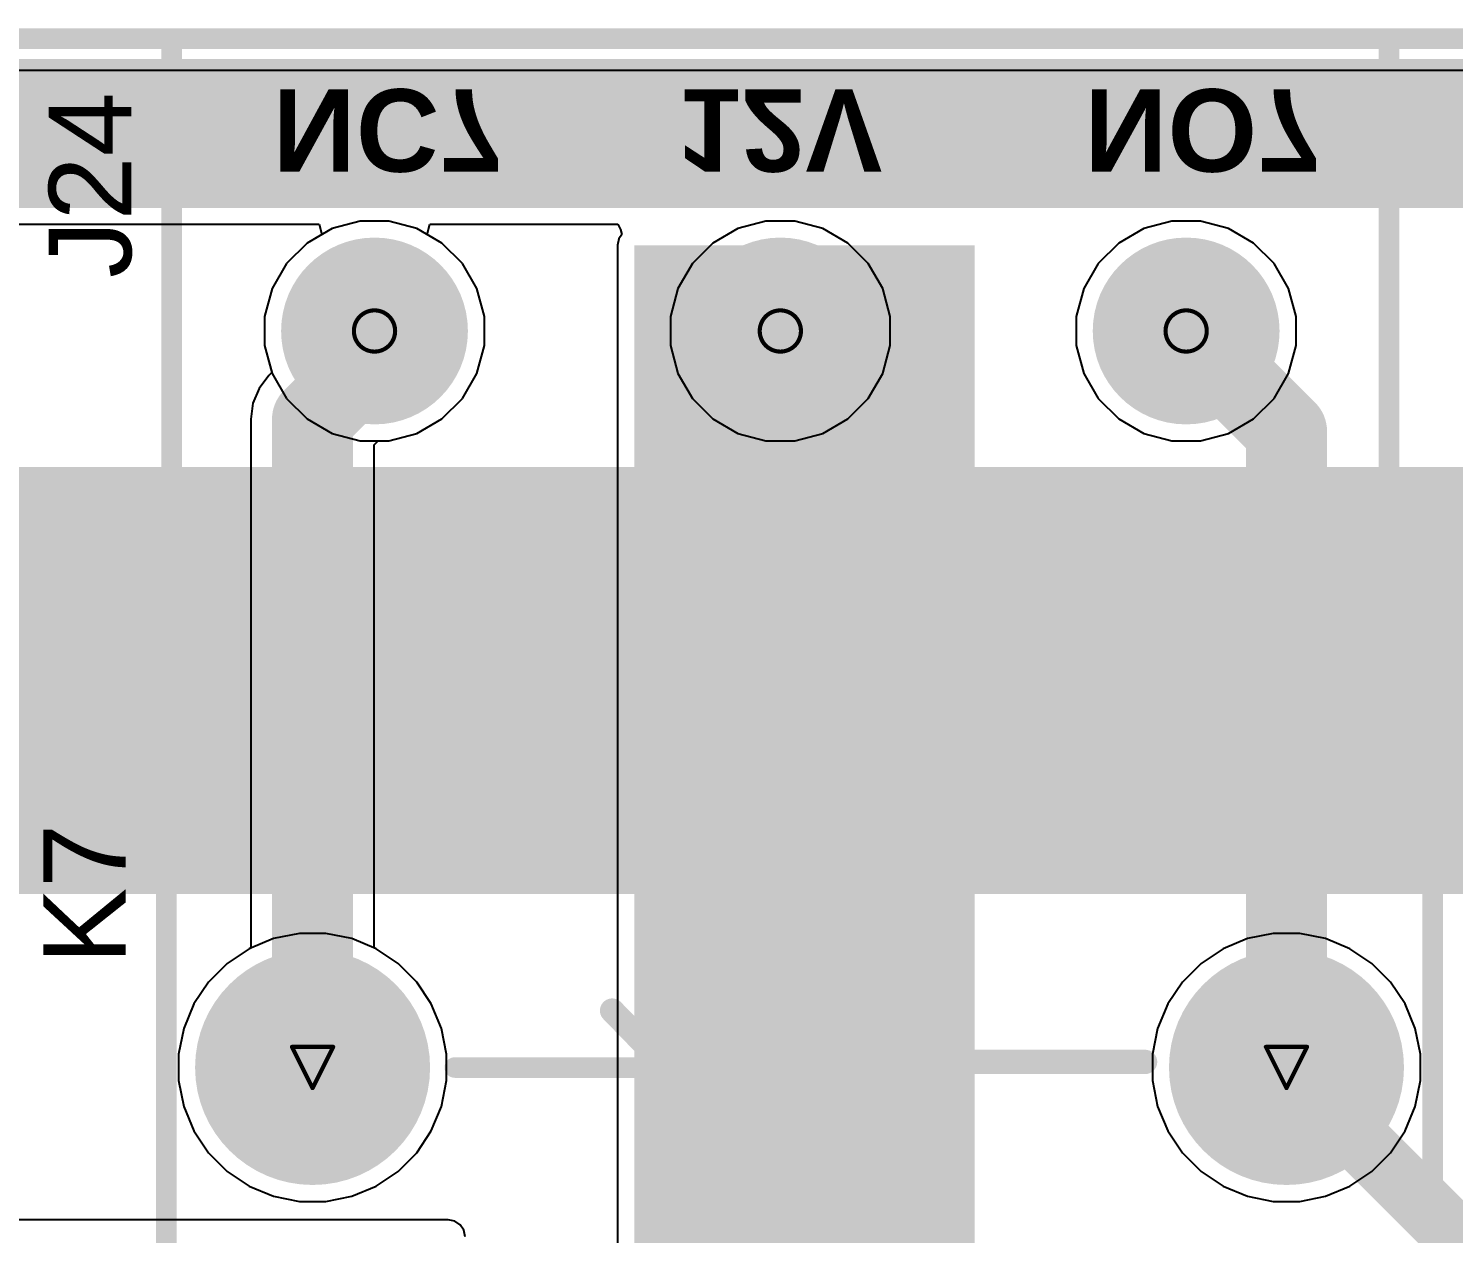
# Model space of a CAD drawing. Header units: inches. Extents: x -7 to 5163, y -3 to 5149.
# Drawn here: x 134.77 to 152.33, y 142.86 to 157.7 of the extents above; entities that cross this region are included whole.
import ezdxf

# ---------------------------------------------------------------- set-up
doc = ezdxf.new("R2010")
doc.units = ezdxf.units.IN
for name, color, linetype in [('Board Outline', 216, 'Continuous'), ('Bottom Layer', 5, 'Continuous'), ('Bottom Overlay', 54, 'Continuous'), ('Bottom Solder', 6, 'Continuous'), ('Drill Drawing', 1, 'Continuous'), ('GND', 76, 'Continuous'), ('Multi-Layer', 9, 'Continuous'), ('Pad Holes', 156, 'Continuous'), ('PWR', 16, 'Continuous'), ('Top Layer', 1, 'Continuous'), ('Top Overlay', 2, 'Continuous'), ('Top Solder', 216, 'Continuous')]:
    doc.layers.add(name, color=color, linetype=linetype)
doc.styles.add('Arial', font='', dxfattribs={"height": 0.2})
doc.styles.add('Arial_Bold', font='', dxfattribs={"height": 0.2})
doc.styles.get('Arial').set_extended_font_data('Arial')
doc.styles.get('Arial_Bold').set_extended_font_data('Arial', bold=True)

# ---------------------------------------------------------------- blocks, each defined once
blk = doc.blocks.new('SRD_05VDC_SL_C_22')
at = {"layer": 'Bottom Layer'}
h = blk.add_hatch(color=5, dxfattribs=at)
edge = h.paths.add_edge_path()
edge.add_arc((7.100061999999999, 5.999479999999999), 1.397, 0, 360)
h = blk.add_hatch(color=5, dxfattribs=at)
edge = h.paths.add_edge_path()
edge.add_arc((7.100061999999999, -5.999479999999999), 1.397, 0, 360)
at = {"layer": 'Bottom Solder'}
h = blk.add_hatch(color=6, dxfattribs=at)
edge = h.paths.add_edge_path()
edge.add_arc((7.100061999999999, 5.999479999999999), 1.4478, 0, 360)
h = blk.add_hatch(color=6, dxfattribs=at)
edge = h.paths.add_edge_path()
edge.add_arc((7.100061999999999, -5.999479999999999), 1.4478, 0, 360)
at = {"layer": 'GND'}
h = blk.add_hatch(color=76, dxfattribs=at)
edge = h.paths.add_edge_path()
edge.add_arc((7.100061999999999, 5.999479999999999), 1.397, 0, 360)
h = blk.add_hatch(color=76, dxfattribs=at)
edge = h.paths.add_edge_path()
edge.add_arc((7.100061999999999, -5.999479999999999), 1.397, 0, 360)
at = {"layer": 'Multi-Layer'}
h = blk.add_hatch(color=9, dxfattribs=at)
edge = h.paths.add_edge_path()
edge.add_arc((7.100061999999999, 5.999479999999999), 1.397, 0, 360)
h = blk.add_hatch(color=9, dxfattribs=at)
edge = h.paths.add_edge_path()
edge.add_arc((7.100061999999999, -5.999479999999999), 1.397, 0, 360)
at = {"layer": 'Pad Holes'}
h = blk.add_hatch(color=7, dxfattribs=at)
edge = h.paths.add_edge_path()
edge.add_arc((7.1000112, 5.999479999999999), 0.7619999999999999, 0, 360)
h = blk.add_hatch(color=7, dxfattribs=at)
edge = h.paths.add_edge_path()
edge.add_arc((7.099935, -5.999479999999999), 0.7619999999999999, 0, 360)
at = {"layer": 'PWR'}
h = blk.add_hatch(color=16, dxfattribs=at)
edge = h.paths.add_edge_path()
edge.add_arc((7.100061999999999, 5.999479999999999), 1.397, 0, 360)
h = blk.add_hatch(color=16, dxfattribs=at)
edge = h.paths.add_edge_path()
edge.add_arc((7.100061999999999, -5.999479999999999), 1.397, 0, 360)
at = {"layer": 'Top Layer'}
h = blk.add_hatch(color=1, dxfattribs=at)
edge = h.paths.add_edge_path()
edge.add_arc((7.100061999999999, 5.999479999999999), 1.397, 0, 360)
h = blk.add_hatch(color=1, dxfattribs=at)
edge = h.paths.add_edge_path()
edge.add_arc((7.100061999999999, -5.999479999999999), 1.397, 0, 360)
at = {"layer": 'Top Solder'}
h = blk.add_hatch(color=216, dxfattribs=at)
edge = h.paths.add_edge_path()
edge.add_arc((7.100061999999999, 5.999479999999999), 1.4478, 0, 360)
h = blk.add_hatch(color=216, dxfattribs=at)
edge = h.paths.add_edge_path()
edge.add_arc((7.100061999999999, -5.999479999999999), 1.4478, 0, 360)
at = {"layer": 'Top Overlay'}
for points in [[(-8.6991444, 7.8000352, 0.254, 0.254, 0), (10.5009696, 7.8000352, 0.254, 0.254, 0)], [(10.500995, 7.8000098, 0.254, 0.254, 0), (10.500995, -7.8000098, 0.254, 0.254, 0)], [(7.0993, 4.246879999999999, 0.254, 0.254, 0), (7.0993, 2.0193, 0.254, 0.254, 0)], [(7.800593999999999, 2.30886, 0.2999994, 0.2999994, 0), (6.150102, 0.70104, 0.2999994, 0.2999994, 0)], [(1.628394, 0.7030466, 0.2999994, 0.2999994, 0), (5.644387999999999, 0.7030466, 0.2999994, 0.2999994, 0)], [(5.644387999999999, 0.7030466, 0.2999994, 0.2999994, 0), (6.152387999999999, 0.7030466, 0.2999994, 0.2999994, 0)], [(7.168388, -0.31242, 0.2999994, 0.2999994, 0), (7.168388, -4.25704, 0.2999994, 0.2999994, 0)], [(-8.699017399999999, -7.7999844, 0.254, 0.254, 0), (10.5010966, -7.7999844, 0.254, 0.254, 0)]]:
    blk.add_lwpolyline(points, format="xyseb", dxfattribs=at)
for points in [[(10.4374696, 7.8000352, 0.127, 0.127, 1), (10.5644696, 7.8000352, 0.127, 0.127, 1)], [(10.437495, 7.8000098, 0.127, 0.127, 1), (10.564495, 7.8000098, 0.127, 0.127, 1)], [(7.0358, 4.246879999999999, 0.127, 0.127, 1), (7.162799999999999, 4.246879999999999, 0.127, 0.127, 1)], [(7.72559542, 2.30886, 0.1499997, 0.1499997, 1), (7.87559258, 2.30886, 0.1499997, 0.1499997, 1)], [(7.0358, 2.0193, 0.127, 0.127, 1), (7.162799999999999, 2.0193, 0.127, 0.127, 1)], [(5.569389419999999, 0.7030466, 0.1499997, 0.1499997, 1), (5.71938658, 0.7030466, 0.1499997, 0.1499997, 1)], [(5.569389419999999, 0.7030466, 0.1499997, 0.1499997, 1), (5.71938658, 0.7030466, 0.1499997, 0.1499997, 1)], [(6.07510342, 0.70104, 0.1499997, 0.1499997, 1), (6.225100579999999, 0.70104, 0.1499997, 0.1499997, 1)], [(6.077389419999999, 0.7030466, 0.1499997, 0.1499997, 1), (6.227386579999999, 0.7030466, 0.1499997, 0.1499997, 1)], [(7.093389419999999, -0.31242, 0.1499997, 0.1499997, 1), (7.243386579999999, -0.31242, 0.1499997, 0.1499997, 1)], [(7.093389419999999, -4.25704, 0.1499997, 0.1499997, 1), (7.243386579999999, -4.25704, 0.1499997, 0.1499997, 1)], [(10.437495, -7.8000098, 0.127, 0.127, 1), (10.564495, -7.8000098, 0.127, 0.127, 1)], [(10.4375966, -7.7999844, 0.127, 0.127, 1), (10.5645966, -7.7999844, 0.127, 0.127, 1)]]:
    blk.add_lwpolyline(points, format="xyseb", close=True, dxfattribs=at)
blk = doc.blocks.new('XY301V_A_5_0_3P_50')
at = {"layer": 'Bottom Layer'}
h = blk.add_hatch(color=5, dxfattribs=at)
edge = h.paths.add_edge_path()
edge.add_arc((-4.999989999999999, 0), 1.10000034, 0, 360)
h = blk.add_hatch(color=5, dxfattribs=at)
edge = h.paths.add_edge_path()
edge.add_arc((0, 0), 1.10000034, 0, 360)
h = blk.add_hatch(color=5, dxfattribs=at)
edge = h.paths.add_edge_path()
edge.add_arc((4.999989999999999, 0), 1.10000034, 0, 360)
at = {"layer": 'Bottom Solder'}
h = blk.add_hatch(color=6, dxfattribs=at)
edge = h.paths.add_edge_path()
edge.add_arc((-4.999989999999999, 0), 1.15080034, 0, 360)
h = blk.add_hatch(color=6, dxfattribs=at)
edge = h.paths.add_edge_path()
edge.add_arc((0, 0), 1.15080034, 0, 360)
h = blk.add_hatch(color=6, dxfattribs=at)
edge = h.paths.add_edge_path()
edge.add_arc((4.999989999999999, 0), 1.15080034, 0, 360)
at = {"layer": 'GND'}
h = blk.add_hatch(color=76, dxfattribs=at)
edge = h.paths.add_edge_path()
edge.add_arc((-4.999989999999999, 0), 1.10000034, 0, 360)
h = blk.add_hatch(color=76, dxfattribs=at)
edge = h.paths.add_edge_path()
edge.add_arc((0, 0), 1.10000034, 0, 360)
h = blk.add_hatch(color=76, dxfattribs=at)
edge = h.paths.add_edge_path()
edge.add_arc((4.999989999999999, 0), 1.10000034, 0, 360)
at = {"layer": 'Multi-Layer'}
h = blk.add_hatch(color=9, dxfattribs=at)
edge = h.paths.add_edge_path()
edge.add_arc((-4.999989999999999, 0), 1.10000034, 0, 360)
h = blk.add_hatch(color=9, dxfattribs=at)
edge = h.paths.add_edge_path()
edge.add_arc((0, 0), 1.10000034, 0, 360)
h = blk.add_hatch(color=9, dxfattribs=at)
edge = h.paths.add_edge_path()
edge.add_arc((4.999989999999999, 0), 1.10000034, 0, 360)
at = {"layer": 'Pad Holes'}
h = blk.add_hatch(color=7, dxfattribs=at)
edge = h.paths.add_edge_path()
edge.add_arc((-4.999989999999999, 0), 0.5999987999999999, 0, 360)
h = blk.add_hatch(color=7, dxfattribs=at)
edge = h.paths.add_edge_path()
edge.add_arc((0, 0), 0.5999987999999999, 0, 360)
h = blk.add_hatch(color=7, dxfattribs=at)
edge = h.paths.add_edge_path()
edge.add_arc((4.999989999999999, 0), 0.5999987999999999, 0, 360)
at = {"layer": 'PWR'}
h = blk.add_hatch(color=16, dxfattribs=at)
edge = h.paths.add_edge_path()
edge.add_arc((-4.999989999999999, 0), 1.10000034, 0, 360)
h = blk.add_hatch(color=16, dxfattribs=at)
edge = h.paths.add_edge_path()
edge.add_arc((0, 0), 1.10000034, 0, 360)
h = blk.add_hatch(color=16, dxfattribs=at)
edge = h.paths.add_edge_path()
edge.add_arc((4.999989999999999, 0), 1.10000034, 0, 360)
at = {"layer": 'Top Layer'}
h = blk.add_hatch(color=1, dxfattribs=at)
edge = h.paths.add_edge_path()
edge.add_arc((-4.999989999999999, 0), 1.10000034, 0, 360)
h = blk.add_hatch(color=1, dxfattribs=at)
edge = h.paths.add_edge_path()
edge.add_arc((0, 0), 1.10000034, 0, 360)
h = blk.add_hatch(color=1, dxfattribs=at)
edge = h.paths.add_edge_path()
edge.add_arc((4.999989999999999, 0), 1.10000034, 0, 360)
at = {"layer": 'Top Solder'}
h = blk.add_hatch(color=216, dxfattribs=at)
edge = h.paths.add_edge_path()
edge.add_arc((-4.999989999999999, 0), 1.15080034, 0, 360)
h = blk.add_hatch(color=216, dxfattribs=at)
edge = h.paths.add_edge_path()
edge.add_arc((0, 0), 1.15080034, 0, 360)
h = blk.add_hatch(color=216, dxfattribs=at)
edge = h.paths.add_edge_path()
edge.add_arc((4.999989999999999, 0), 1.15080034, 0, 360)
at = {"layer": 'Top Overlay'}
for points in [[(-7.500010399999999, -4.0000428, 0.254, 0.254, 0), (-7.500010399999999, 3.5999928, 0.254, 0.254, 0)], [(-7.500010399999999, 3.5999928, 0.254, 0.254, 0), (7.500010399999999, 3.5999928, 0.254, 0.254, 0)], [(7.500010399999999, -4.0000428, 0.254, 0.254, 0), (7.500010399999999, 3.5999928, 0.254, 0.254, 0)], [(-7.500010399999999, 1.6769588, 0.254, 0.254, 0), (7.500010399999999, 1.6769588, 0.254, 0.254, 0)], [(-7.500010399999999, -1.946783, 0.254, 0.254, 0), (7.500010399999999, -1.946783, 0.254, 0.254, 0)], [(-7.500010399999999, -4.0000428, 0.254, 0.254, 0), (7.500010399999999, -4.0000428, 0.254, 0.254, 0)]]:
    blk.add_lwpolyline(points, format="xyseb", dxfattribs=at)
for points in [[(-7.563510399999999, 3.5999928, 0.127, 0.127, 1), (-7.4365104, 3.5999928, 0.127, 0.127, 1)], [(-7.563510399999999, 3.5999928, 0.127, 0.127, 1), (-7.4365104, 3.5999928, 0.127, 0.127, 1)], [(7.4365104, 3.5999928, 0.127, 0.127, 1), (7.563510399999999, 3.5999928, 0.127, 0.127, 1)], [(7.4365104, 3.5999928, 0.127, 0.127, 1), (7.563510399999999, 3.5999928, 0.127, 0.127, 1)], [(-7.563510399999999, 1.6769588, 0.127, 0.127, 1), (-7.4365104, 1.6769588, 0.127, 0.127, 1)], [(7.4365104, 1.6769588, 0.127, 0.127, 1), (7.563510399999999, 1.6769588, 0.127, 0.127, 1)], [(-7.563510399999999, -1.946783, 0.127, 0.127, 1), (-7.4365104, -1.946783, 0.127, 0.127, 1)], [(7.4365104, -1.946783, 0.127, 0.127, 1), (7.563510399999999, -1.946783, 0.127, 0.127, 1)], [(-7.563510399999999, -4.0000428, 0.127, 0.127, 1), (-7.4365104, -4.0000428, 0.127, 0.127, 1)], [(-7.563510399999999, -4.0000428, 0.127, 0.127, 1), (-7.4365104, -4.0000428, 0.127, 0.127, 1)], [(7.4365104, -4.0000428, 0.127, 0.127, 1), (7.563510399999999, -4.0000428, 0.127, 0.127, 1)], [(7.4365104, -4.0000428, 0.127, 0.127, 1), (7.563510399999999, -4.0000428, 0.127, 0.127, 1)]]:
    blk.add_lwpolyline(points, format="xyseb", close=True, dxfattribs=at)

msp = doc.modelspace()

# ---------------------------------------------------------------- hatches: boundary and pattern name
at = {"layer": 'Bottom Layer'}
for points in [[(89.408, 155.49265828), (190.3035056, 155.49265828), (190.3035056, 157.3276), (89.408, 157.3276)], [(73.6092, 147.0406), (182.6006, 147.0406), (182.6006, 152.2984), (73.6092, 152.2984)]]:
    msp.add_hatch(color=5, dxfattribs=at).paths.add_polyline_path(points)
at = {"layer": 'Top Layer'}
for points in [[(89.40929032, 155.4988), (190.7032, 155.4988), (190.7032, 157.3276), (89.40929032, 157.3276)], [(142.23397258, 129.30444294), (146.4244849, 129.30444294), (146.4244849, 155.03232138), (142.23397258, 155.03232138)]]:
    msp.add_hatch(color=1, dxfattribs=at).paths.add_polyline_path(points)

# ---------------------------------------------------------------- linework, layer by layer
at = {"layer": 'Board Outline'}
msp.add_lwpolyline([(84.20200838, 157.57585452, 0.254, 0.254, 0), (192.19801794, 157.57585452, 0.254, 0.254, 0)], format="xyseb", dxfattribs=at)
at = {"layer": 'Bottom Layer'}
for points in [[(150.26733218, 144.90138914, 0.7619999999999999, 0.7619999999999999, 0), (150.26733218, 144.90151614, 0.7619999999999999, 0.7619999999999999, 0)], [(150.26733218, 144.90138914, 0.7619999999999999, 0.7619999999999999, 0), (150.26745918, 144.90138914, 0.7619999999999999, 0.7619999999999999, 0)], [(150.26745918, 144.90138914, 0.7619999999999999, 0.7619999999999999, 0), (153.30984832, 141.859, 0.7619999999999999, 0.7619999999999999, 0)]]:
    msp.add_lwpolyline(points, format="xyseb", dxfattribs=at)
for points in [[(150.07683218, 144.90151614, 0.3809999999999999, 0.3809999999999999, 1), (150.45783218, 144.90151614, 0.3809999999999999, 0.3809999999999999, 1)], [(150.07683218, 144.90138914, 0.3809999999999999, 0.3809999999999999, 1), (150.45783218, 144.90138914, 0.3809999999999999, 0.3809999999999999, 1)], [(150.07683218, 144.90138914, 0.3809999999999999, 0.3809999999999999, 1), (150.45783218, 144.90138914, 0.3809999999999999, 0.3809999999999999, 1)], [(150.07695918, 144.90138914, 0.3809999999999999, 0.3809999999999999, 1), (150.45795918, 144.90138914, 0.3809999999999999, 0.3809999999999999, 1)], [(150.07695918, 144.90138914, 0.3809999999999999, 0.3809999999999999, 1), (150.45795918, 144.90138914, 0.3809999999999999, 0.3809999999999999, 1)]]:
    msp.add_lwpolyline(points, format="xyseb", close=True, dxfattribs=at)
at = {"layer": 'Drill Drawing'}
for points in [[(139.28535516, 153.97586172, 0.0508, 0.0508, 1), (138.77735516, 153.97586172, 0.0508, 0.0508, 1)], [(144.28534516, 153.97586172, 0.0508, 0.0508, 1), (143.77734516, 153.97586172, 0.0508, 0.0508, 1)], [(149.28533516, 153.97586172, 0.0508, 0.0508, 1), (148.77733516, 153.97586172, 0.0508, 0.0508, 1)], [(138.76465516, 153.97586172, 0.0254, 0.0254, 1), (138.79005516, 153.97586172, 0.0254, 0.0254, 1)], [(139.27265516, 153.97586172, 0.0254, 0.0254, 1), (139.29805516, 153.97586172, 0.0254, 0.0254, 1)], [(143.76464516, 153.97586172, 0.0254, 0.0254, 1), (143.79004516, 153.97586172, 0.0254, 0.0254, 1)], [(144.27264516, 153.97586172, 0.0254, 0.0254, 1), (144.29804516, 153.97586172, 0.0254, 0.0254, 1)], [(148.76463516, 153.97586172, 0.0254, 0.0254, 1), (148.79003516, 153.97586172, 0.0254, 0.0254, 1)], [(149.27263516, 153.97586172, 0.0254, 0.0254, 1), (149.29803516, 153.97586172, 0.0254, 0.0254, 1)], [(138.00167218, 145.15546534, 0.0254, 0.0254, 1), (138.02707218, 145.15546534, 0.0254, 0.0254, 1)], [(138.00167218, 145.15546534, 0.0254, 0.0254, 1), (138.02707218, 145.15546534, 0.0254, 0.0254, 1)], [(138.50967218, 145.15546534, 0.0254, 0.0254, 1), (138.53507218, 145.15546534, 0.0254, 0.0254, 1)], [(138.50967218, 145.15546534, 0.0254, 0.0254, 1), (138.53507218, 145.15546534, 0.0254, 0.0254, 1)], [(150.00063218, 145.15538914, 0.0254, 0.0254, 1), (150.02603218, 145.15538914, 0.0254, 0.0254, 1)], [(150.00063218, 145.15538914, 0.0254, 0.0254, 1), (150.02603218, 145.15538914, 0.0254, 0.0254, 1)], [(150.50863218, 145.15538914, 0.0254, 0.0254, 1), (150.53403218, 145.15538914, 0.0254, 0.0254, 1)], [(150.50863218, 145.15538914, 0.0254, 0.0254, 1), (150.53403218, 145.15538914, 0.0254, 0.0254, 1)], [(138.25567218, 144.64746534, 0.0254, 0.0254, 1), (138.28107218, 144.64746534, 0.0254, 0.0254, 1)], [(138.25567218, 144.64746534, 0.0254, 0.0254, 1), (138.28107218, 144.64746534, 0.0254, 0.0254, 1)], [(150.25463218, 144.64738914, 0.0254, 0.0254, 1), (150.28003218, 144.64738914, 0.0254, 0.0254, 1)], [(150.25463218, 144.64738914, 0.0254, 0.0254, 1), (150.28003218, 144.64738914, 0.0254, 0.0254, 1)]]:
    msp.add_lwpolyline(points, format="xyseb", close=True, dxfattribs=at)
for points in [[(138.01437218, 145.15546534, 0.0508, 0.0508, 0), (138.52237218, 145.15546534, 0.0508, 0.0508, 0)], [(138.01437218, 145.15546534, 0.0508, 0.0508, 0), (138.26837218, 144.64746534, 0.0508, 0.0508, 0)], [(138.26837218, 144.64746534, 0.0508, 0.0508, 0), (138.52237218, 145.15546534, 0.0508, 0.0508, 0)], [(150.01333218, 145.15538914, 0.0508, 0.0508, 0), (150.52133218, 145.15538914, 0.0508, 0.0508, 0)], [(150.01333218, 145.15538914, 0.0508, 0.0508, 0), (150.26733218, 144.64738914, 0.0508, 0.0508, 0)], [(150.26733218, 144.64738914, 0.0508, 0.0508, 0), (150.52133218, 145.15538914, 0.0508, 0.0508, 0)]]:
    msp.add_lwpolyline(points, format="xyseb", dxfattribs=at)
at = {"layer": 'GND'}
for p, q in [((84.20199822, 157.18741232), (192.19506646, 157.18739962)), ((138.50872984, 155.23758894), (138.19998014, 155.05933174)), ((138.85309796, 155.32986206), (138.50872984, 155.23758894)), ((139.20961236, 155.32986206), (138.85309796, 155.32986206)), ((139.55398048, 155.23758894), (139.20961236, 155.32986206)), ((139.86273018, 155.05933174), (139.55398048, 155.23758894)), ((143.50871984, 155.23758894), (143.19997014, 155.05933174)), ((143.85308796, 155.32986206), (143.50871984, 155.23758894)), ((144.20960236, 155.32986206), (143.85308796, 155.32986206)), ((144.55397048, 155.23758894), (144.20960236, 155.32986206)), ((144.86272018, 155.05933174), (144.55397048, 155.23758894)), ((148.50870984, 155.23758894), (148.19996014, 155.05933174)), ((148.85307796, 155.32986206), (148.50870984, 155.23758894)), ((149.20959236, 155.32986206), (148.85307796, 155.32986206)), ((149.55396048, 155.23758894), (149.20959236, 155.32986206)), ((149.86271018, 155.05933174), (149.55396048, 155.23758894)), ((138.19998014, 155.05933174), (137.94788514, 154.80723674)), ((140.11482518, 154.80723674), (139.86273018, 155.05933174)), ((143.19997014, 155.05933174), (142.94787514, 154.80723674)), ((145.11481518, 154.80723674), (144.86272018, 155.05933174)), ((148.19996014, 155.05933174), (147.94786514, 154.80723674)), ((150.11480518, 154.80723674), (149.86271018, 155.05933174)), ((137.94788514, 154.80723674), (137.76962794, 154.49848704)), ((140.29308238, 154.49848704), (140.11482518, 154.80723674)), ((142.94787514, 154.80723674), (142.76961794, 154.49848704)), ((145.29307238, 154.49848704), (145.11481518, 154.80723674)), ((147.94786514, 154.80723674), (147.76960794, 154.49848704)), ((150.29306238, 154.49848704), (150.11480518, 154.80723674)), ((137.76962794, 154.49848704), (137.67735482, 154.15411892)), ((140.3853555, 154.15411892), (140.29308238, 154.49848704)), ((142.76961794, 154.49848704), (142.67734482, 154.15411892)), ((145.3853455, 154.15411892), (145.29307238, 154.49848704)), ((147.76960794, 154.49848704), (147.67733482, 154.15411892)), ((150.3853355, 154.15411892), (150.29306238, 154.49848704)), ((137.67735482, 154.15411892), (137.67735482, 153.79760452)), ((140.3853555, 153.79760452), (140.3853555, 154.15411892)), ((142.67734482, 154.15411892), (142.67734482, 153.79760452)), ((145.3853455, 153.79760452), (145.3853455, 154.15411892)), ((147.67733482, 154.15411892), (147.67733482, 153.79760452)), ((150.3853355, 153.79760452), (150.3853355, 154.15411892)), ((137.67735482, 153.79760452), (137.76962794, 153.4532364)), ((140.29308238, 153.4532364), (140.3853555, 153.79760452)), ((142.67734482, 153.79760452), (142.76961794, 153.4532364)), ((145.29307238, 153.4532364), (145.3853455, 153.79760452)), ((147.67733482, 153.79760452), (147.76960794, 153.4532364)), ((150.29306238, 153.4532364), (150.3853355, 153.79760452)), ((137.76962794, 153.4532364), (137.94788514, 153.1444867)), ((140.11482518, 153.1444867), (140.29308238, 153.4532364)), ((142.76961794, 153.4532364), (142.94787514, 153.1444867)), ((145.11481518, 153.1444867), (145.29307238, 153.4532364)), ((147.76960794, 153.4532364), (147.94786514, 153.1444867)), ((150.11480518, 153.1444867), (150.29306238, 153.4532364)), ((137.94788514, 153.1444867), (138.19998014, 152.8923917)), ((139.86273018, 152.8923917), (140.11482518, 153.1444867)), ((142.94787514, 153.1444867), (143.19997014, 152.8923917)), ((144.86272018, 152.8923917), (145.11481518, 153.1444867)), ((147.94786514, 153.1444867), (148.19996014, 152.8923917)), ((149.86271018, 152.8923917), (150.11480518, 153.1444867)), ((138.19998014, 152.8923917), (138.50872984, 152.7141345)), ((139.55398048, 152.7141345), (139.86273018, 152.8923917)), ((143.19997014, 152.8923917), (143.50871984, 152.7141345)), ((144.55397048, 152.7141345), (144.86272018, 152.8923917)), ((148.19996014, 152.8923917), (148.50870984, 152.7141345)), ((149.55396048, 152.7141345), (149.86271018, 152.8923917)), ((138.50872984, 152.7141345), (138.85309796, 152.62186138)), ((138.85309796, 152.62186138), (139.20961236, 152.62186138)), ((139.20961236, 152.62186138), (139.55398048, 152.7141345)), ((143.50871984, 152.7141345), (143.85308796, 152.62186138)), ((143.85308796, 152.62186138), (144.20960236, 152.62186138)), ((144.20960236, 152.62186138), (144.55397048, 152.7141345)), ((148.50870984, 152.7141345), (148.85307796, 152.62186138)), ((148.85307796, 152.62186138), (149.20959236, 152.62186138)), ((149.20959236, 152.62186138), (149.55396048, 152.7141345)), ((137.78679326, 146.48906948), (137.48633158, 146.36461202)), ((138.10576392, 146.55251614), (137.78679326, 146.48906948)), ((138.43098044, 146.55251614), (138.10576392, 146.55251614)), ((138.7499511, 146.48906948), (138.43098044, 146.55251614)), ((139.05041278, 146.36461202), (138.7499511, 146.48906948)), ((149.78575326, 146.48906948), (149.48529158, 146.36461202)), ((150.10472392, 146.55251614), (149.78575326, 146.48906948)), ((150.42994044, 146.55251614), (150.10472392, 146.55251614)), ((150.7489111, 146.48906948), (150.42994044, 146.55251614)), ((151.04937278, 146.36461202), (150.7489111, 146.48906948)), ((137.48633158, 146.36461202), (137.21592064, 146.18393166)), ((139.32082372, 146.18393166), (139.05041278, 146.36461202)), ((149.48529158, 146.36461202), (149.21488064, 146.18393166)), ((151.31978372, 146.18393166), (151.04937278, 146.36461202)), ((137.21592064, 146.18393166), (136.98595666, 145.95396768)), ((139.5507877, 145.95396768), (139.32082372, 146.18393166)), ((149.21488064, 146.18393166), (148.98491666, 145.95396768)), ((151.5497477, 145.95396768), (151.31978372, 146.18393166)), ((136.98595666, 145.95396768), (136.8052763, 145.68355674)), ((139.73146806, 145.68355674), (139.5507877, 145.95396768)), ((148.98491666, 145.95396768), (148.8042363, 145.68355674)), ((151.73042806, 145.68355674), (151.5497477, 145.95396768)), ((136.8052763, 145.68355674), (136.68081884, 145.38309506)), ((139.85592552, 145.38309506), (139.73146806, 145.68355674)), ((148.8042363, 145.68355674), (148.67977884, 145.38309506)), ((151.85488552, 145.38309506), (151.73042806, 145.68355674)), ((136.68081884, 145.38309506), (136.61737218, 145.0641244)), ((139.91937218, 145.0641244), (139.85592552, 145.38309506)), ((148.67977884, 145.38309506), (148.61633218, 145.0641244)), ((151.91833218, 145.0641244), (151.85488552, 145.38309506)), ((136.61737218, 145.0641244), (136.61737218, 144.73890788)), ((139.91937218, 144.73890788), (139.91937218, 145.0641244)), ((148.61633218, 145.0641244), (148.61633218, 144.73890788)), ((151.91833218, 144.73890788), (151.91833218, 145.0641244)), ((136.61737218, 144.73890788), (136.68081884, 144.41993722)), ((139.85592552, 144.41993722), (139.91937218, 144.73890788)), ((148.61633218, 144.73890788), (148.67977884, 144.41993722)), ((151.85488552, 144.41993722), (151.91833218, 144.73890788)), ((136.68081884, 144.41993722), (136.8052763, 144.11947554)), ((139.73146806, 144.11947554), (139.85592552, 144.41993722)), ((148.67977884, 144.41993722), (148.8042363, 144.11947554)), ((151.73042806, 144.11947554), (151.85488552, 144.41993722)), ((136.8052763, 144.11947554), (136.98595666, 143.8490646)), ((139.5507877, 143.8490646), (139.73146806, 144.11947554)), ((148.8042363, 144.11947554), (148.98491666, 143.8490646)), ((151.5497477, 143.8490646), (151.73042806, 144.11947554)), ((136.98595666, 143.8490646), (137.21592064, 143.61910062)), ((139.32082372, 143.61910062), (139.5507877, 143.8490646)), ((148.98491666, 143.8490646), (149.21488064, 143.61910062)), ((151.31978372, 143.61910062), (151.5497477, 143.8490646)), ((137.21592064, 143.61910062), (137.48633158, 143.43842026)), ((139.05041278, 143.43842026), (139.32082372, 143.61910062)), ((149.21488064, 143.61910062), (149.48529158, 143.43842026)), ((151.04937278, 143.43842026), (151.31978372, 143.61910062)), ((137.48633158, 143.43842026), (137.78679326, 143.3139628)), ((137.78679326, 143.3139628), (138.10576392, 143.25051614)), ((138.43098044, 143.25051614), (138.7499511, 143.3139628)), ((138.7499511, 143.3139628), (139.05041278, 143.43842026)), ((149.48529158, 143.43842026), (149.78575326, 143.3139628)), ((149.78575326, 143.3139628), (150.10472392, 143.25051614)), ((150.42994044, 143.25051614), (150.7489111, 143.3139628)), ((150.7489111, 143.3139628), (151.04937278, 143.43842026)), ((138.10576392, 143.25051614), (138.43098044, 143.25051614)), ((150.10472392, 143.25051614), (150.42994044, 143.25051614))]:
    msp.add_line(p, q, dxfattribs=at)
at = {"layer": 'PWR'}
for p, q in [((84.20199822, 157.18741232), (192.19506646, 157.18739962)), ((138.50872984, 155.23758894), (138.19998014, 155.05933174)), ((138.85309796, 155.32986206), (138.50872984, 155.23758894)), ((139.20961236, 155.32986206), (138.85309796, 155.32986206)), ((139.55398048, 155.23758894), (139.20961236, 155.32986206)), ((139.86273018, 155.05933174), (139.55398048, 155.23758894)), ((143.50871984, 155.23758894), (143.19997014, 155.05933174)), ((143.85308796, 155.32986206), (143.50871984, 155.23758894)), ((144.20960236, 155.32986206), (143.85308796, 155.32986206)), ((144.55397048, 155.23758894), (144.20960236, 155.32986206)), ((144.86272018, 155.05933174), (144.55397048, 155.23758894)), ((148.50870984, 155.23758894), (148.19996014, 155.05933174)), ((148.85307796, 155.32986206), (148.50870984, 155.23758894)), ((149.20959236, 155.32986206), (148.85307796, 155.32986206)), ((149.55396048, 155.23758894), (149.20959236, 155.32986206)), ((149.86271018, 155.05933174), (149.55396048, 155.23758894)), ((138.19998014, 155.05933174), (137.94788514, 154.80723674)), ((140.11482518, 154.80723674), (139.86273018, 155.05933174)), ((143.19997014, 155.05933174), (142.94787514, 154.80723674)), ((145.11481518, 154.80723674), (144.86272018, 155.05933174)), ((148.19996014, 155.05933174), (147.94786514, 154.80723674)), ((150.11480518, 154.80723674), (149.86271018, 155.05933174)), ((137.94788514, 154.80723674), (137.76962794, 154.49848704)), ((140.29308238, 154.49848704), (140.11482518, 154.80723674)), ((142.94787514, 154.80723674), (142.76961794, 154.49848704)), ((145.29307238, 154.49848704), (145.11481518, 154.80723674)), ((147.94786514, 154.80723674), (147.76960794, 154.49848704)), ((150.29306238, 154.49848704), (150.11480518, 154.80723674)), ((137.76962794, 154.49848704), (137.67735482, 154.15411892)), ((140.3853555, 154.15411892), (140.29308238, 154.49848704)), ((142.76961794, 154.49848704), (142.67734482, 154.15411892)), ((145.3853455, 154.15411892), (145.29307238, 154.49848704)), ((147.76960794, 154.49848704), (147.67733482, 154.15411892)), ((150.3853355, 154.15411892), (150.29306238, 154.49848704)), ((137.67735482, 154.15411892), (137.67735482, 153.79760452)), ((140.3853555, 153.79760452), (140.3853555, 154.15411892)), ((142.67734482, 154.15411892), (142.67734482, 153.79760452)), ((145.3853455, 153.79760452), (145.3853455, 154.15411892)), ((147.67733482, 154.15411892), (147.67733482, 153.79760452)), ((150.3853355, 153.79760452), (150.3853355, 154.15411892)), ((137.67735482, 153.79760452), (137.76962794, 153.4532364)), ((140.29308238, 153.4532364), (140.3853555, 153.79760452)), ((142.67734482, 153.79760452), (142.76961794, 153.4532364)), ((145.29307238, 153.4532364), (145.3853455, 153.79760452)), ((147.67733482, 153.79760452), (147.76960794, 153.4532364)), ((150.29306238, 153.4532364), (150.3853355, 153.79760452)), ((137.76962794, 153.4532364), (137.94788514, 153.1444867)), ((140.11482518, 153.1444867), (140.29308238, 153.4532364)), ((142.76961794, 153.4532364), (142.94787514, 153.1444867)), ((145.11481518, 153.1444867), (145.29307238, 153.4532364)), ((147.76960794, 153.4532364), (147.94786514, 153.1444867)), ((150.11480518, 153.1444867), (150.29306238, 153.4532364)), ((137.94788514, 153.1444867), (138.19998014, 152.8923917)), ((139.86273018, 152.8923917), (140.11482518, 153.1444867)), ((142.94787514, 153.1444867), (143.19997014, 152.8923917)), ((144.86272018, 152.8923917), (145.11481518, 153.1444867)), ((147.94786514, 153.1444867), (148.19996014, 152.8923917)), ((149.86271018, 152.8923917), (150.11480518, 153.1444867)), ((138.19998014, 152.8923917), (138.50872984, 152.7141345)), ((139.55398048, 152.7141345), (139.86273018, 152.8923917)), ((143.19997014, 152.8923917), (143.50871984, 152.7141345)), ((144.55397048, 152.7141345), (144.86272018, 152.8923917)), ((148.19996014, 152.8923917), (148.50870984, 152.7141345)), ((149.55396048, 152.7141345), (149.86271018, 152.8923917)), ((138.50872984, 152.7141345), (138.85309796, 152.62186138)), ((138.85309796, 152.62186138), (139.20961236, 152.62186138)), ((139.20961236, 152.62186138), (139.55398048, 152.7141345)), ((143.50871984, 152.7141345), (143.85308796, 152.62186138)), ((143.85308796, 152.62186138), (144.20960236, 152.62186138)), ((144.20960236, 152.62186138), (144.55397048, 152.7141345)), ((148.50870984, 152.7141345), (148.85307796, 152.62186138)), ((148.85307796, 152.62186138), (149.20959236, 152.62186138)), ((149.20959236, 152.62186138), (149.55396048, 152.7141345)), ((137.78679326, 146.48906948), (137.48633158, 146.36461202)), ((138.10576392, 146.55251614), (137.78679326, 146.48906948)), ((138.43098044, 146.55251614), (138.10576392, 146.55251614)), ((138.7499511, 146.48906948), (138.43098044, 146.55251614)), ((139.05041278, 146.36461202), (138.7499511, 146.48906948)), ((149.78575326, 146.48906948), (149.48529158, 146.36461202)), ((150.10472392, 146.55251614), (149.78575326, 146.48906948)), ((150.42994044, 146.55251614), (150.10472392, 146.55251614)), ((150.7489111, 146.48906948), (150.42994044, 146.55251614)), ((151.04937278, 146.36461202), (150.7489111, 146.48906948)), ((137.48633158, 146.36461202), (137.21592064, 146.18393166)), ((139.32082372, 146.18393166), (139.05041278, 146.36461202)), ((149.48529158, 146.36461202), (149.21488064, 146.18393166)), ((151.31978372, 146.18393166), (151.04937278, 146.36461202)), ((137.21592064, 146.18393166), (136.98595666, 145.95396768)), ((139.5507877, 145.95396768), (139.32082372, 146.18393166)), ((149.21488064, 146.18393166), (148.98491666, 145.95396768)), ((151.5497477, 145.95396768), (151.31978372, 146.18393166)), ((136.98595666, 145.95396768), (136.8052763, 145.68355674)), ((139.73146806, 145.68355674), (139.5507877, 145.95396768)), ((148.98491666, 145.95396768), (148.8042363, 145.68355674)), ((151.73042806, 145.68355674), (151.5497477, 145.95396768)), ((136.8052763, 145.68355674), (136.68081884, 145.38309506)), ((139.85592552, 145.38309506), (139.73146806, 145.68355674)), ((148.8042363, 145.68355674), (148.67977884, 145.38309506)), ((151.85488552, 145.38309506), (151.73042806, 145.68355674)), ((136.68081884, 145.38309506), (136.61737218, 145.0641244)), ((139.91937218, 145.0641244), (139.85592552, 145.38309506)), ((148.67977884, 145.38309506), (148.61633218, 145.0641244)), ((151.91833218, 145.0641244), (151.85488552, 145.38309506)), ((136.61737218, 145.0641244), (136.61737218, 144.73890788)), ((139.91937218, 144.73890788), (139.91937218, 145.0641244)), ((148.61633218, 145.0641244), (148.61633218, 144.73890788)), ((151.91833218, 144.73890788), (151.91833218, 145.0641244)), ((136.61737218, 144.73890788), (136.68081884, 144.41993722)), ((139.85592552, 144.41993722), (139.91937218, 144.73890788)), ((148.61633218, 144.73890788), (148.67977884, 144.41993722)), ((151.85488552, 144.41993722), (151.91833218, 144.73890788)), ((136.68081884, 144.41993722), (136.8052763, 144.11947554)), ((139.73146806, 144.11947554), (139.85592552, 144.41993722)), ((148.67977884, 144.41993722), (148.8042363, 144.11947554)), ((151.73042806, 144.11947554), (151.85488552, 144.41993722)), ((136.8052763, 144.11947554), (136.98595666, 143.8490646)), ((139.5507877, 143.8490646), (139.73146806, 144.11947554)), ((148.8042363, 144.11947554), (148.98491666, 143.8490646)), ((151.5497477, 143.8490646), (151.73042806, 144.11947554)), ((136.98595666, 143.8490646), (137.21592064, 143.61910062)), ((139.32082372, 143.61910062), (139.5507877, 143.8490646)), ((148.98491666, 143.8490646), (149.21488064, 143.61910062)), ((151.31978372, 143.61910062), (151.5497477, 143.8490646)), ((137.21592064, 143.61910062), (137.48633158, 143.43842026)), ((139.05041278, 143.43842026), (139.32082372, 143.61910062)), ((149.21488064, 143.61910062), (149.48529158, 143.43842026)), ((151.04937278, 143.43842026), (151.31978372, 143.61910062)), ((137.48633158, 143.43842026), (137.78679326, 143.3139628)), ((137.78679326, 143.3139628), (138.10576392, 143.25051614)), ((138.43098044, 143.25051614), (138.7499511, 143.3139628)), ((138.7499511, 143.3139628), (139.05041278, 143.43842026)), ((149.48529158, 143.43842026), (149.78575326, 143.3139628)), ((149.78575326, 143.3139628), (150.10472392, 143.25051614)), ((150.42994044, 143.25051614), (150.7489111, 143.3139628)), ((150.7489111, 143.3139628), (151.04937278, 143.43842026)), ((138.10576392, 143.25051614), (138.43098044, 143.25051614)), ((150.10472392, 143.25051614), (150.42994044, 143.25051614))]:
    msp.add_line(p, q, dxfattribs=at)
at = {"layer": 'Top Layer'}
for p, q in [((132.1061493, 155.29161982), (138.3483136, 155.29161982)), ((138.3483136, 155.29161982), (138.38234198, 155.16461982)), ((139.68036834, 155.16461982), (139.71439672, 155.29161982)), ((139.71439672, 155.29161982), (142.02768902, 155.29161982)), ((142.02768902, 155.29161982), (142.0617174, 155.22741624)), ((142.0617174, 155.22741624), (142.07798102, 155.16461982)), ((138.19998014, 155.05933174), (137.94788514, 154.80723674)), ((138.38234198, 155.16461982), (138.19998014, 155.05933174)), ((139.86273018, 155.05933174), (139.68036834, 155.16461982)), ((140.11482518, 154.80723674), (139.86273018, 155.05933174)), ((142.04256326, 155.11160748), (142.0267924, 155.03232392)), ((142.0267924, 155.03232392), (142.0267924, 129.30444294)), ((142.07798102, 155.16461982), (142.04256326, 155.11160748)), ((137.94788514, 154.80723674), (137.76962794, 154.49848704)), ((140.29308238, 154.49848704), (140.11482518, 154.80723674)), ((137.76962794, 154.49848704), (137.67735482, 154.15411892)), ((140.3853555, 154.15411892), (140.29308238, 154.49848704)), ((137.67735482, 154.15411892), (137.67735482, 153.79760452)), ((140.3853555, 153.79760452), (140.3853555, 154.15411892)), ((137.67735482, 153.79760452), (137.76715652, 153.46246422)), ((140.29308238, 153.4532364), (140.3853555, 153.79760452)), ((137.76715652, 153.46246422), (137.73061354, 153.42592124)), ((140.11482518, 153.1444867), (140.29308238, 153.4532364)), ((137.73061354, 153.42592124), (137.60975272, 153.26841584)), ((137.60975272, 153.26841584), (137.53377878, 153.08499736)), ((139.86273018, 152.8923917), (140.11482518, 153.1444867)), ((137.53377878, 153.08499736), (137.5078657, 152.8881626)), ((137.5078657, 152.8881626), (137.5078657, 146.3735325)), ((139.55398048, 152.7141345), (139.86273018, 152.8923917)), ((139.02887866, 152.5731518), (139.07758824, 152.62186138)), ((139.02887866, 146.3735325), (139.02887866, 152.5731518)), ((139.07758824, 152.62186138), (139.20961236, 152.62186138)), ((139.20961236, 152.62186138), (139.55398048, 152.7141345)), ((137.48633158, 146.36461202), (137.21592064, 146.18393166)), ((137.5078657, 146.3735325), (137.48633158, 146.36461202)), ((139.05041278, 146.36461202), (139.02887866, 146.3735325)), ((139.32082372, 146.18393166), (139.05041278, 146.36461202)), ((137.21592064, 146.18393166), (136.98595666, 145.95396768)), ((139.5507877, 145.95396768), (139.32082372, 146.18393166)), ((136.98595666, 145.95396768), (136.8052763, 145.68355674)), ((139.73146806, 145.68355674), (139.5507877, 145.95396768)), ((136.8052763, 145.68355674), (136.68081884, 145.38309506)), ((139.85592552, 145.38309506), (139.73146806, 145.68355674)), ((136.68081884, 145.38309506), (136.61737218, 145.0641244)), ((139.91937218, 145.0641244), (139.85592552, 145.38309506)), ((136.61737218, 145.0641244), (136.61737218, 144.73890788)), ((139.91937218, 144.73890788), (139.91937218, 145.0641244)), ((136.61737218, 144.73890788), (136.68081884, 144.41993722)), ((139.85592552, 144.41993722), (139.91937218, 144.73890788)), ((136.68081884, 144.41993722), (136.8052763, 144.11947554)), ((139.73146806, 144.11947554), (139.85592552, 144.41993722)), ((136.8052763, 144.11947554), (136.98595666, 143.8490646)), ((139.5507877, 143.8490646), (139.73146806, 144.11947554)), ((136.98595666, 143.8490646), (137.21592064, 143.61910062)), ((139.32082372, 143.61910062), (139.5507877, 143.8490646)), ((137.21592064, 143.61910062), (137.48633158, 143.43842026)), ((139.05041278, 143.43842026), (139.32082372, 143.61910062)), ((137.48633158, 143.43842026), (137.78679326, 143.3139628)), ((137.78679326, 143.3139628), (138.10576392, 143.25051614)), ((138.43098044, 143.25051614), (138.7499511, 143.3139628)), ((138.7499511, 143.3139628), (139.05041278, 143.43842026)), ((138.10576392, 143.25051614), (138.43098044, 143.25051614)), ((139.94065484, 143.02333092), (129.0234402, 143.02333092)), ((140.0199384, 143.00756006), (139.94065484, 143.02333092)), ((140.08715442, 142.96265032), (140.0199384, 143.00756006)), ((140.13206416, 142.8954343), (140.08715442, 142.96265032)), ((140.14783502, 142.81615074), (140.13206416, 142.8954343))]:
    msp.add_line(p, q, dxfattribs=at)
for points in [[(139.03135516, 153.65114558, 1.00000054, 1.00000054, 0), (139.03135516, 153.97586172, 1.00000054, 1.00000054, 0)], [(149.03133516, 153.97586172, 1.00000054, 1.00000054, 0), (150.26733218, 152.7398647, 1.00000054, 1.00000054, 0)], [(138.26837218, 152.8881626, 1.00000054, 1.00000054, 0), (139.03135516, 153.65114558, 1.00000054, 1.00000054, 0)], [(138.26837218, 144.95558512, 1.00000054, 1.00000054, 0), (138.26837218, 152.8881626, 1.00000054, 1.00000054, 0)], [(150.26733218, 144.90138914, 1.00000054, 1.00000054, 0), (150.26733218, 152.7398647, 1.00000054, 1.00000054, 0)]]:
    msp.add_lwpolyline(points, format="xyseb", dxfattribs=at)
for points in [[(138.78135566, 153.97586172, 0.499999, 0.499999, 1), (139.28135466, 153.97586172, 0.499999, 0.499999, 1)], [(148.78133566, 153.97586172, 0.499999, 0.499999, 1), (149.28133466, 153.97586172, 0.499999, 0.499999, 1)], [(138.78135566, 153.65114558, 0.499999, 0.499999, 1), (139.28135466, 153.65114558, 0.499999, 0.499999, 1)], [(138.78135566, 153.65114558, 0.499999, 0.499999, 1), (139.28135466, 153.65114558, 0.499999, 0.499999, 1)], [(138.01837268, 152.8881626, 0.499999, 0.499999, 1), (138.51837168, 152.8881626, 0.499999, 0.499999, 1)], [(138.01837268, 152.8881626, 0.499999, 0.499999, 1), (138.51837168, 152.8881626, 0.499999, 0.499999, 1)], [(150.01733268, 152.7398647, 0.499999, 0.499999, 1), (150.51733168, 152.7398647, 0.499999, 0.499999, 1)], [(150.01733268, 152.7398647, 0.499999, 0.499999, 1), (150.51733168, 152.7398647, 0.499999, 0.499999, 1)], [(138.01837268, 144.95558512, 0.499999, 0.499999, 1), (138.51837168, 144.95558512, 0.499999, 0.499999, 1)], [(150.01733268, 144.90138914, 0.499999, 0.499999, 1), (150.51733168, 144.90138914, 0.499999, 0.499999, 1)]]:
    msp.add_lwpolyline(points, format="xyseb", close=True, dxfattribs=at)

# ---------------------------------------------------------------- block references
msp.add_blockref('XY301V_A_5_0_3P_50', (144.03134516, 153.97586172))
at = {"rotation": 90}
msp.add_blockref('SRD_05VDC_SL_C_22', (144.26785218, 137.80145414), dxfattribs=at)

# ---------------------------------------------------------------- texts
at = {"layer": 'Bottom Overlay', "style": 'Arial_Bold', "text_generation_flag": 2}
for s, p in [('NC7', (137.77732414, 156.95498454)), ('NO7', (147.77730414, 156.95498454)), ('12V', (142.76175664, 156.95498454))]:
    msp.add_text(s, height=1.016, rotation=180, dxfattribs=at).set_placement(p)
at = {"layer": 'Top Overlay', "style": 'Arial'}
for s, p in [('J24', (136.03469364, 154.62823532)), ('K7', (135.9660349, 146.1688085))]:
    msp.add_text(s, height=1.016, rotation=90, dxfattribs=at).set_placement(p)

doc.saveas('drawing.dxf')
